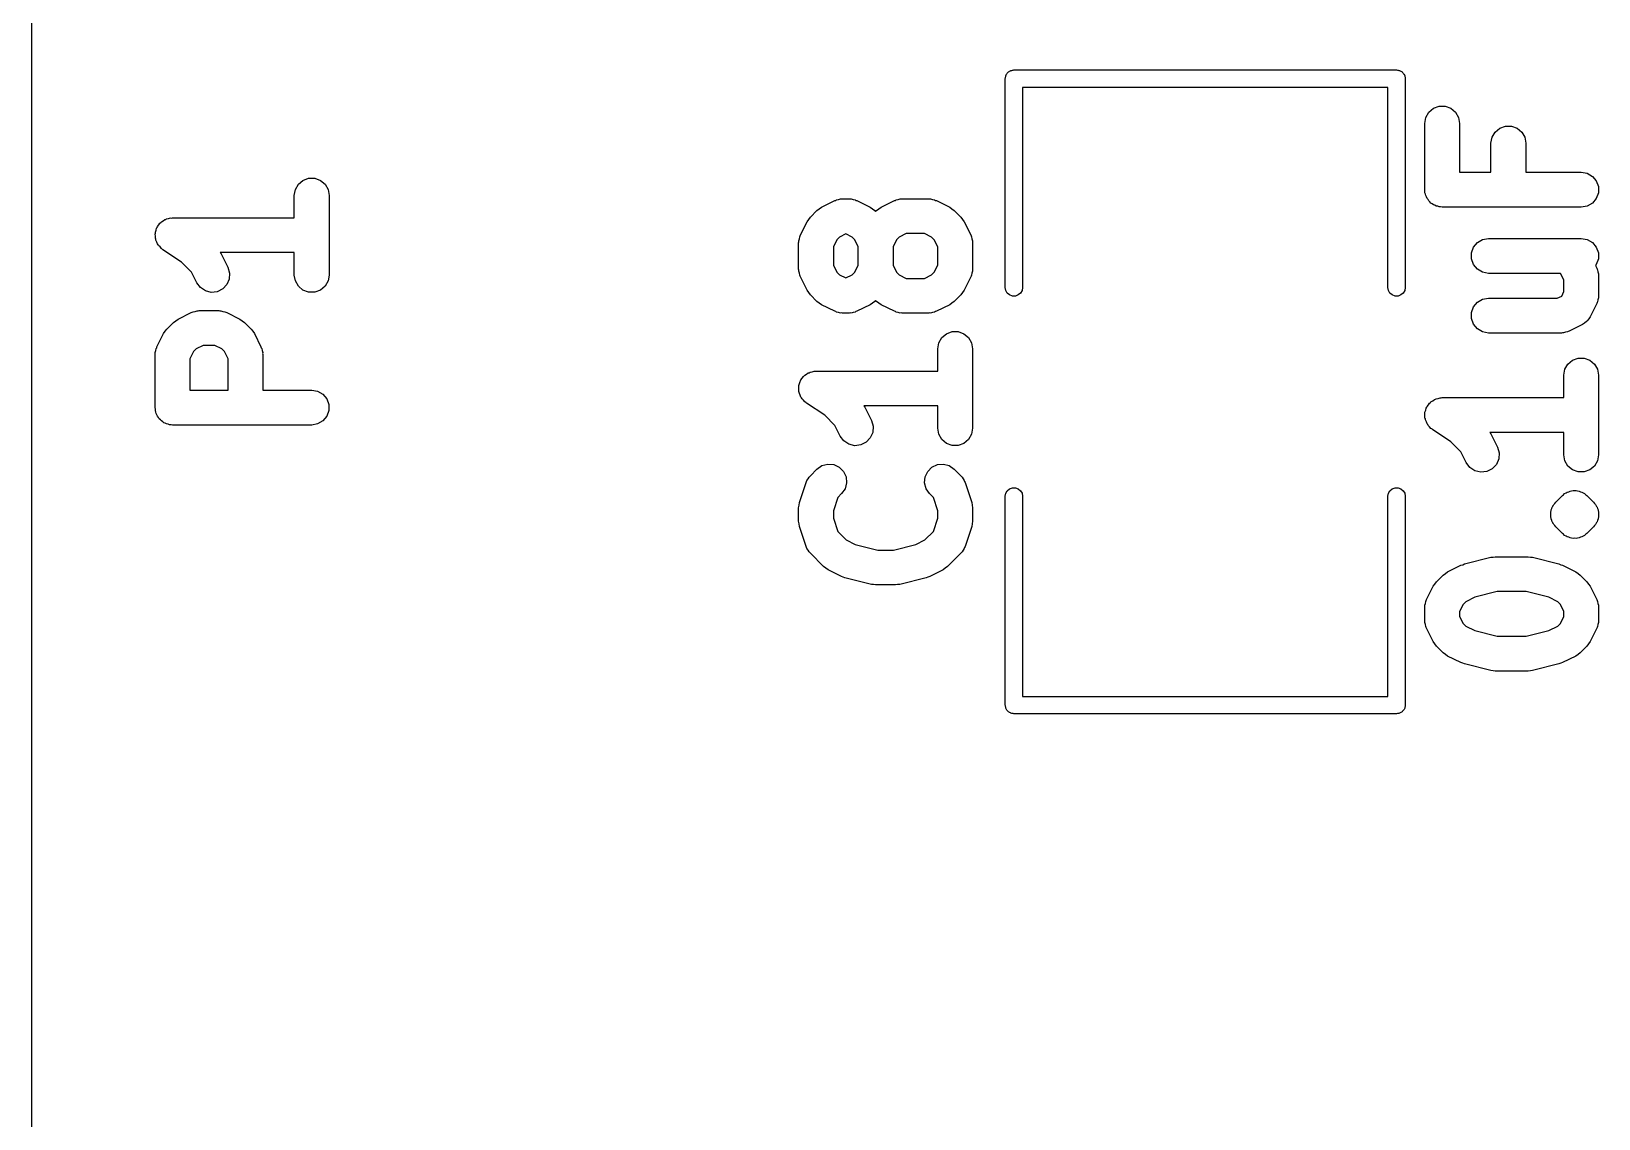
# Model space of a CAD drawing. Extents: x 51 to 137, y -158 to -25.
# Drawn here: x 62.8 to 74.25, y -99.04 to -91.11 of the extents above; entities that cross this region are included whole.
import ezdxf

# ---------------------------------------------------------------- set-up
doc = ezdxf.new("R2010")
doc.units = 0
doc.header["$MEASUREMENT"] = 0
doc.layers.add('BLACK', color=7, linetype='CONTINUOUS')

msp = doc.modelspace()

# ---------------------------------------------------------------- linework, layer by layer
at = {"layer": 'Black'}
for p, q in [((62.8015, -79.1312), (62.8015, -107.071)), ((69.9135, -91.4502), (69.9145, -91.4447)), ((69.9145, -91.4392), (69.9164, -91.4339)), ((69.9145, -91.4447), (69.9145, -91.4392)), ((69.9164, -91.4339), (69.9173, -91.4285)), ((69.9173, -91.4285), (69.9201, -91.4237)), ((69.9201, -91.4237), (69.922, -91.4184)), ((69.922, -91.4184), (69.9256, -91.4142)), ((69.9256, -91.4142), (69.9284, -91.4094)), ((69.9284, -91.4094), (69.9326, -91.4058)), ((69.9326, -91.4058), (69.9362, -91.4016)), ((69.9362, -91.4016), (69.941, -91.3988)), ((69.941, -91.3988), (69.9453, -91.3952)), ((69.9453, -91.3952), (69.9505, -91.3933)), ((69.9505, -91.3933), (69.9553, -91.3905)), ((69.9553, -91.3905), (69.9607, -91.3896)), ((69.9607, -91.3896), (69.966, -91.3877)), ((69.966, -91.3877), (69.9715, -91.3877)), ((69.9715, -91.3877), (69.977, -91.3867)), ((69.977, -91.3867), (72.771, -91.3867)), ((72.771, -91.3867), (72.7765, -91.3877)), ((72.7765, -91.3877), (72.782, -91.3877)), ((72.782, -91.3877), (72.7872, -91.3896)), ((72.7872, -91.3896), (72.7927, -91.3905)), ((72.7927, -91.3905), (72.7975, -91.3933)), ((72.7975, -91.3933), (72.8028, -91.3952)), ((72.8028, -91.3952), (72.807, -91.3988)), ((72.807, -91.3988), (72.8118, -91.4016)), ((72.8118, -91.4016), (72.8154, -91.4058)), ((72.8154, -91.4058), (72.8196, -91.4094)), ((72.8196, -91.4094), (72.8224, -91.4142)), ((72.8224, -91.4142), (72.826, -91.4184)), ((72.826, -91.4184), (72.8279, -91.4237)), ((72.8279, -91.4237), (72.8307, -91.4285)), ((72.8307, -91.4285), (72.8316, -91.4339)), ((72.8316, -91.4339), (72.8335, -91.4392)), ((72.8335, -91.4392), (72.8335, -91.4447)), ((72.8335, -91.4447), (72.8345, -91.4502)), ((69.9135, -92.9742), (69.9135, -91.4502)), ((72.7075, -91.5137), (70.0405, -91.5137)), ((70.0405, -91.5137), (70.0405, -92.9742)), ((72.7075, -92.9742), (72.7075, -91.5137)), ((72.8345, -91.4502), (72.8345, -92.9742)), ((73.0063, -91.6951), (73.0401, -91.6668)), ((73.0401, -91.6668), (73.0816, -91.6517)), ((73.0816, -91.6517), (73.1257, -91.6517)), ((73.1257, -91.6517), (73.1671, -91.6668)), ((73.1671, -91.6668), (73.2009, -91.6951)), ((72.9766, -91.7768), (72.9843, -91.7333)), ((72.9766, -92.2606), (72.9766, -91.7768)), ((72.9843, -91.7333), (73.0063, -91.6951)), ((73.2009, -91.6951), (73.223, -91.7333)), ((73.223, -91.7333), (73.2306, -91.7768)), ((73.2306, -91.7768), (73.2306, -92.1336)), ((73.4604, -91.9219), (73.4681, -91.8785)), ((73.4681, -91.8785), (73.4901, -91.8403)), ((73.4901, -91.8403), (73.5239, -91.8119)), ((73.5239, -91.8119), (73.5654, -91.7968)), ((73.5654, -91.7968), (73.6095, -91.7968)), ((73.6095, -91.7968), (73.6509, -91.8119)), ((73.6509, -91.8119), (73.6847, -91.8403)), ((73.6847, -91.8403), (73.7068, -91.8785)), ((73.7068, -91.8785), (73.7144, -91.9219)), ((73.4604, -92.1336), (73.4604, -91.9219)), ((73.7144, -91.9219), (73.7144, -92.1336)), ((64.7293, -92.2595), (64.7513, -92.2213)), ((64.7513, -92.2213), (64.7851, -92.1929)), ((64.7851, -92.1929), (64.8266, -92.1778)), ((64.8266, -92.1778), (64.8707, -92.1778)), ((64.8707, -92.1778), (64.9121, -92.1929)), ((64.9121, -92.1929), (64.9459, -92.2213)), ((64.9459, -92.2213), (64.968, -92.2595)), ((73.2306, -92.1336), (73.4604, -92.1336)), ((73.7144, -92.1336), (74.1196, -92.1336)), ((74.1196, -92.1336), (74.1631, -92.1412)), ((74.1631, -92.1412), (74.2013, -92.1633)), ((74.2013, -92.1633), (74.2296, -92.1971)), ((74.2296, -92.1971), (74.2447, -92.2385)), ((74.2447, -92.2385), (74.2447, -92.2826)), ((64.7216, -92.3029), (64.7293, -92.2595)), ((64.7216, -92.4662), (64.7216, -92.3029)), ((64.968, -92.2595), (64.9756, -92.3029)), ((64.9756, -92.3029), (64.9756, -92.8835)), ((68.5716, -92.3889), (68.6683, -92.3405)), ((68.6683, -92.3405), (68.6754, -92.3384)), ((68.6754, -92.3384), (68.6817, -92.3348)), ((68.6817, -92.3348), (68.6964, -92.3322)), ((68.6964, -92.3322), (68.7106, -92.3279)), ((68.7106, -92.3279), (68.7179, -92.3284)), ((68.7179, -92.3284), (68.7251, -92.3271)), ((68.7251, -92.3271), (68.7735, -92.3271)), ((68.7735, -92.3271), (68.7807, -92.3284)), ((68.7807, -92.3284), (68.788, -92.3279)), ((68.788, -92.3279), (68.8023, -92.3322)), ((68.8023, -92.3322), (68.817, -92.3348)), ((68.817, -92.3348), (68.8233, -92.3384)), ((68.8233, -92.3384), (68.8303, -92.3405)), ((68.8303, -92.3405), (68.9271, -92.3889)), ((69.007, -92.3889), (69.1038, -92.3405)), ((69.1038, -92.3405), (69.1108, -92.3384)), ((69.1108, -92.3384), (69.1171, -92.3348)), ((69.1171, -92.3348), (69.1318, -92.3322)), ((69.1318, -92.3322), (69.1461, -92.3279)), ((69.1461, -92.3279), (69.1534, -92.3284)), ((69.1534, -92.3284), (69.1606, -92.3271)), ((69.1606, -92.3271), (69.3541, -92.3271)), ((69.3541, -92.3271), (69.3613, -92.3284)), ((69.3613, -92.3284), (69.3686, -92.3279)), ((69.3686, -92.3279), (69.3829, -92.3322)), ((69.3829, -92.3322), (69.3975, -92.3348)), ((69.3975, -92.3348), (69.4039, -92.3384)), ((69.4039, -92.3384), (69.4109, -92.3405)), ((69.4109, -92.3405), (69.5077, -92.3889)), ((72.9785, -92.2715), (72.9766, -92.2606)), ((72.9785, -92.2826), (72.9785, -92.2715)), ((72.9823, -92.2931), (72.9785, -92.2826)), ((72.9843, -92.304), (72.9823, -92.2931)), ((72.9898, -92.3136), (72.9843, -92.304)), ((72.9936, -92.3241), (72.9898, -92.3136)), ((73.0008, -92.3326), (72.9936, -92.3241)), ((73.0063, -92.3422), (73.0008, -92.3326)), ((73.0148, -92.3494), (73.0063, -92.3422)), ((73.022, -92.3579), (73.0148, -92.3494)), ((73.0316, -92.3634), (73.022, -92.3579)), ((74.2013, -92.3579), (74.1631, -92.3799)), ((74.2296, -92.3241), (74.2013, -92.3579)), ((74.2447, -92.2826), (74.2296, -92.3241)), ((63.7831, -92.4774), (63.7892, -92.4739)), ((63.7892, -92.4739), (63.8041, -92.4712)), ((63.8041, -92.4712), (63.8187, -92.467)), ((63.8187, -92.467), (63.8257, -92.4674)), ((63.8257, -92.4674), (63.8326, -92.4662)), ((63.8326, -92.4662), (64.7216, -92.4662)), ((68.4785, -92.4777), (68.4902, -92.4611)), ((68.4902, -92.4611), (68.5386, -92.4127)), ((68.5386, -92.4127), (68.5553, -92.401)), ((68.5553, -92.401), (68.5716, -92.3889)), ((68.9271, -92.3889), (68.9434, -92.401)), ((68.9434, -92.401), (68.9601, -92.4127)), ((68.9601, -92.4127), (68.967, -92.4196)), ((68.967, -92.4196), (68.974, -92.4127)), ((68.974, -92.4127), (68.9907, -92.401)), ((68.9907, -92.401), (69.007, -92.3889)), ((69.5077, -92.3889), (69.524, -92.401)), ((69.524, -92.401), (69.5407, -92.4127)), ((69.5407, -92.4127), (69.589, -92.4611)), ((69.589, -92.4611), (69.6007, -92.4777)), ((73.0401, -92.3706), (73.0316, -92.3634)), ((73.0506, -92.3744), (73.0401, -92.3706)), ((73.0602, -92.3799), (73.0506, -92.3744)), ((73.0711, -92.3819), (73.0602, -92.3799)), ((73.0816, -92.3857), (73.0711, -92.3819)), ((73.0927, -92.3857), (73.0816, -92.3857)), ((73.1036, -92.3876), (73.0927, -92.3857)), ((74.1196, -92.3876), (73.1036, -92.3876)), ((74.1631, -92.3799), (74.1196, -92.3876)), ((63.7059, -92.585), (63.7075, -92.5782)), ((63.7075, -92.6001), (63.7059, -92.585)), ((63.7075, -92.5711), (63.7127, -92.5569)), ((63.7075, -92.5782), (63.7075, -92.5711)), ((63.7127, -92.5569), (63.7163, -92.5422)), ((63.7163, -92.5422), (63.7202, -92.5363)), ((63.7202, -92.5363), (63.7226, -92.5297)), ((63.7226, -92.5297), (63.7324, -92.5181)), ((63.7324, -92.5181), (63.7408, -92.5055)), ((63.7408, -92.5055), (63.7465, -92.5013)), ((63.7465, -92.5013), (63.751, -92.4959)), ((63.751, -92.4959), (63.7641, -92.4883)), ((63.7641, -92.4883), (63.7763, -92.4794)), ((63.7763, -92.4794), (63.7831, -92.4774)), ((68.4159, -92.5978), (68.418, -92.5908)), ((68.418, -92.5908), (68.4664, -92.4941)), ((68.4664, -92.4941), (68.4785, -92.4777)), ((68.7493, -92.584), (68.7036, -92.6069)), ((68.7951, -92.6069), (68.7493, -92.584)), ((69.1906, -92.5811), (69.139, -92.6069)), ((69.3241, -92.5811), (69.1906, -92.5811)), ((69.3756, -92.6069), (69.3241, -92.5811)), ((69.6007, -92.4777), (69.6128, -92.4941)), ((69.6128, -92.4941), (69.6612, -92.5908)), ((69.6612, -92.5908), (69.6633, -92.5978)), ((63.7075, -92.6153), (63.7075, -92.6001)), ((63.71, -92.6219), (63.7075, -92.6153)), ((63.7107, -92.6289), (63.71, -92.6219)), ((63.7174, -92.6425), (63.7107, -92.6289)), ((63.7226, -92.6567), (63.7174, -92.6425)), ((63.7272, -92.6621), (63.7226, -92.6567)), ((63.7303, -92.6684), (63.7272, -92.6621)), ((63.7412, -92.6789), (63.7303, -92.6684)), ((63.751, -92.6905), (63.7412, -92.6789)), ((63.7571, -92.694), (63.751, -92.6905)), ((63.7622, -92.6989), (63.7571, -92.694)), ((63.8968, -92.7887), (63.7622, -92.6989)), ((68.4046, -92.6476), (68.4059, -92.6404)), ((68.4046, -92.8412), (68.4046, -92.6476)), ((68.4055, -92.6331), (68.4097, -92.6188)), ((68.4059, -92.6404), (68.4055, -92.6331)), ((68.4097, -92.6188), (68.4123, -92.6042)), ((68.4123, -92.6042), (68.4159, -92.5978)), ((68.6844, -92.6261), (68.6586, -92.6776)), ((68.6586, -92.6776), (68.6586, -92.8112)), ((68.7036, -92.6069), (68.6844, -92.6261)), ((68.8143, -92.6261), (68.7951, -92.6069)), ((68.84, -92.6776), (68.8143, -92.6261)), ((68.84, -92.8112), (68.84, -92.6776)), ((69.1198, -92.6261), (69.094, -92.6776)), ((69.094, -92.6776), (69.094, -92.8112)), ((69.139, -92.6069), (69.1198, -92.6261)), ((69.3949, -92.6261), (69.3756, -92.6069)), ((69.4206, -92.6776), (69.3949, -92.6261)), ((69.4206, -92.8112), (69.4206, -92.6776)), ((69.6633, -92.5978), (69.667, -92.6042)), ((69.667, -92.6042), (69.6695, -92.6188)), ((69.6695, -92.6188), (69.6738, -92.6331)), ((69.6738, -92.6331), (69.6733, -92.6404)), ((69.6733, -92.6404), (69.6746, -92.6476)), ((69.6746, -92.6476), (69.6746, -92.8412)), ((73.3172, -92.7223), (73.3323, -92.6809)), ((73.3323, -92.6809), (73.3607, -92.6471)), ((73.3607, -92.6471), (73.3988, -92.625)), ((73.3988, -92.625), (73.4423, -92.6174)), ((73.4423, -92.6174), (74.1196, -92.6174)), ((74.1196, -92.6174), (74.1631, -92.625)), ((74.1631, -92.625), (74.2013, -92.6471)), ((74.2013, -92.6471), (74.2296, -92.6809)), ((74.2296, -92.6809), (74.2447, -92.7223)), ((63.9701, -92.862), (63.8968, -92.7887)), ((64.7216, -92.7202), (64.1809, -92.7202)), ((64.1809, -92.7202), (64.1881, -92.7299)), ((64.1881, -92.7299), (64.2365, -92.8267)), ((64.7216, -92.8835), (64.7216, -92.7202)), ((68.6586, -92.8112), (68.6844, -92.8627)), ((68.8143, -92.8627), (68.84, -92.8112)), ((69.094, -92.8112), (69.1198, -92.8627)), ((69.3949, -92.8627), (69.4206, -92.8112)), ((73.3172, -92.7664), (73.3172, -92.7223)), ((73.3323, -92.8079), (73.3172, -92.7664)), ((73.3607, -92.8417), (73.3323, -92.8079)), ((74.2296, -92.8079), (74.2241, -92.8145)), ((74.2241, -92.8145), (74.2332, -92.8327)), ((74.2447, -92.7664), (74.2296, -92.8079)), ((74.2447, -92.7223), (74.2447, -92.7664)), ((64.0093, -92.9403), (63.9701, -92.862)), ((64.2464, -92.913), (64.2289, -92.9535)), ((64.2365, -92.8267), (64.2491, -92.869)), ((64.2491, -92.869), (64.2464, -92.913)), ((64.7293, -92.9269), (64.7216, -92.8835)), ((64.7513, -92.9651), (64.7293, -92.9269)), ((64.968, -92.9269), (64.9459, -92.9651)), ((64.9756, -92.8835), (64.968, -92.9269)), ((68.4059, -92.8484), (68.4046, -92.8412)), ((68.4055, -92.8557), (68.4059, -92.8484)), ((68.4097, -92.8699), (68.4055, -92.8557)), ((68.4123, -92.8846), (68.4097, -92.8699)), ((68.4159, -92.8909), (68.4123, -92.8846)), ((68.418, -92.8979), (68.4159, -92.8909)), ((68.4664, -92.9947), (68.418, -92.8979)), ((68.6844, -92.8627), (68.7036, -92.8819)), ((68.7036, -92.8819), (68.7493, -92.9048)), ((68.7493, -92.9048), (68.7951, -92.8819)), ((68.7951, -92.8819), (68.8143, -92.8627)), ((69.1198, -92.8627), (69.139, -92.8819)), ((69.139, -92.8819), (69.1906, -92.9077)), ((69.1906, -92.9077), (69.3241, -92.9077)), ((69.3241, -92.9077), (69.3756, -92.8819)), ((69.3756, -92.8819), (69.3949, -92.8627)), ((69.6612, -92.8979), (69.6128, -92.9947)), ((69.6633, -92.8909), (69.6612, -92.8979)), ((69.667, -92.8846), (69.6633, -92.8909)), ((69.6695, -92.8699), (69.667, -92.8846)), ((69.6738, -92.8557), (69.6695, -92.8699)), ((69.6746, -92.8412), (69.6733, -92.8484)), ((69.6733, -92.8484), (69.6738, -92.8557)), ((73.3988, -92.8637), (73.3607, -92.8417)), ((73.4423, -92.8714), (73.3988, -92.8637)), ((73.9686, -92.8714), (73.4423, -92.8714)), ((73.9926, -92.9195), (73.9686, -92.8714)), ((73.9926, -93.0047), (73.9926, -92.9195)), ((74.2332, -92.8327), (74.2353, -92.8398)), ((74.2353, -92.8398), (74.239, -92.8461)), ((74.239, -92.8461), (74.2415, -92.8608)), ((74.2415, -92.8608), (74.2458, -92.875)), ((74.2458, -92.875), (74.2453, -92.8823)), ((74.2453, -92.8823), (74.2466, -92.8895)), ((74.2466, -92.8895), (74.2466, -93.0347)), ((64.0356, -92.9757), (64.0093, -92.9403)), ((64.0724, -93), (64.0356, -92.9757)), ((64.1153, -93.0103), (64.0724, -93)), ((64.1591, -93.0052), (64.1153, -93.0103)), ((64.1986, -92.9855), (64.1591, -93.0052)), ((64.2289, -92.9535), (64.1986, -92.9855)), ((64.7851, -92.9935), (64.7513, -92.9651)), ((64.8266, -93.0086), (64.7851, -92.9935)), ((64.8707, -93.0086), (64.8266, -93.0086)), ((64.9121, -92.9935), (64.8707, -93.0086)), ((64.9459, -92.9651), (64.9121, -92.9935)), ((68.4785, -93.011), (68.4664, -92.9947)), ((68.4902, -93.0277), (68.4785, -93.011)), ((68.5386, -93.0761), (68.4902, -93.0277)), ((69.589, -93.0277), (69.5407, -93.0761)), ((69.6007, -93.011), (69.589, -93.0277)), ((69.6128, -92.9947), (69.6007, -93.011)), ((69.9173, -92.9959), (69.9135, -92.9742)), ((69.9284, -93.015), (69.9173, -92.9959)), ((69.9453, -93.0292), (69.9284, -93.015)), ((69.966, -93.0367), (69.9453, -93.0292)), ((69.988, -93.0367), (69.966, -93.0367)), ((70.0087, -93.0292), (69.988, -93.0367)), ((70.0256, -93.015), (70.0087, -93.0292)), ((70.0367, -92.9959), (70.0256, -93.015)), ((70.0405, -92.9742), (70.0367, -92.9959)), ((72.7113, -92.9959), (72.7075, -92.9742)), ((72.7224, -93.015), (72.7113, -92.9959)), ((72.7392, -93.0292), (72.7224, -93.015)), ((72.76, -93.0367), (72.7392, -93.0292)), ((72.782, -93.0367), (72.76, -93.0367)), ((72.8028, -93.0292), (72.782, -93.0367)), ((72.8196, -93.015), (72.8028, -93.0292)), ((72.8307, -92.9959), (72.8196, -93.015)), ((72.8345, -92.9742), (72.8307, -92.9959)), ((73.9445, -93.0528), (73.9766, -93.0368)), ((73.9766, -93.0368), (73.9926, -93.0047)), ((74.2466, -93.0347), (74.2453, -93.0419)), ((74.2453, -93.0419), (74.2458, -93.0492)), ((63.8726, -93.2053), (63.9693, -93.1569)), ((63.9693, -93.1569), (63.9764, -93.1549)), ((63.9764, -93.1549), (63.9827, -93.1512)), ((63.9827, -93.1512), (63.9974, -93.1486)), ((63.9974, -93.1486), (64.0116, -93.1444)), ((64.0116, -93.1444), (64.0189, -93.1448)), ((64.0189, -93.1448), (64.0261, -93.1435)), ((64.0261, -93.1435), (64.1713, -93.1435)), ((64.1713, -93.1435), (64.1785, -93.1448)), ((64.1785, -93.1448), (64.1858, -93.1444)), ((64.1858, -93.1444), (64.2001, -93.1486)), ((64.2001, -93.1486), (64.2147, -93.1512)), ((64.2147, -93.1512), (64.2211, -93.1549)), ((64.2211, -93.1549), (64.2281, -93.1569)), ((64.2281, -93.1569), (64.3248, -93.2053)), ((68.5553, -93.0878), (68.5386, -93.0761)), ((68.5716, -93.0999), (68.5553, -93.0878)), ((68.6683, -93.1483), (68.5716, -93.0999)), ((68.6754, -93.1504), (68.6683, -93.1483)), ((68.6817, -93.154), (68.6754, -93.1504)), ((68.6964, -93.1566), (68.6817, -93.154)), ((68.7106, -93.1608), (68.6964, -93.1566)), ((68.7179, -93.1604), (68.7106, -93.1608)), ((68.7251, -93.1617), (68.7179, -93.1604)), ((68.7735, -93.1617), (68.7251, -93.1617)), ((68.7807, -93.1604), (68.7735, -93.1617)), ((68.788, -93.1608), (68.7807, -93.1604)), ((68.8023, -93.1566), (68.788, -93.1608)), ((68.817, -93.154), (68.8023, -93.1566)), ((68.8233, -93.1504), (68.817, -93.154)), ((68.8303, -93.1483), (68.8233, -93.1504)), ((68.9271, -93.0999), (68.8303, -93.1483)), ((68.9434, -93.0878), (68.9271, -93.0999)), ((68.9601, -93.0761), (68.9434, -93.0878)), ((68.967, -93.0691), (68.9601, -93.0761)), ((68.974, -93.0761), (68.967, -93.0691)), ((68.9907, -93.0878), (68.974, -93.0761)), ((69.007, -93.0999), (68.9907, -93.0878)), ((69.1038, -93.1483), (69.007, -93.0999)), ((69.1108, -93.1504), (69.1038, -93.1483)), ((69.1171, -93.154), (69.1108, -93.1504)), ((69.1318, -93.1566), (69.1171, -93.154)), ((69.1461, -93.1608), (69.1318, -93.1566)), ((69.1534, -93.1604), (69.1461, -93.1608)), ((69.1606, -93.1617), (69.1534, -93.1604)), ((69.3541, -93.1617), (69.1606, -93.1617)), ((69.3613, -93.1604), (69.3541, -93.1617)), ((69.3686, -93.1608), (69.3613, -93.1604)), ((69.3829, -93.1566), (69.3686, -93.1608)), ((69.3975, -93.154), (69.3829, -93.1566)), ((69.4039, -93.1504), (69.3975, -93.154)), ((69.4109, -93.1483), (69.4039, -93.1504)), ((69.5077, -93.0999), (69.4109, -93.1483)), ((69.524, -93.0878), (69.5077, -93.0999)), ((69.5407, -93.0761), (69.524, -93.0878)), ((73.3172, -93.1578), (73.3323, -93.1163)), ((73.3172, -93.2019), (73.3172, -93.1578)), ((73.3323, -93.1163), (73.3607, -93.0825)), ((73.3607, -93.0825), (73.3988, -93.0605)), ((73.3988, -93.0605), (73.4423, -93.0528)), ((73.4423, -93.0528), (73.9445, -93.0528)), ((74.2332, -93.0915), (74.1848, -93.1882)), ((74.2353, -93.0845), (74.2332, -93.0915)), ((74.239, -93.0781), (74.2353, -93.0845)), ((74.2415, -93.0635), (74.239, -93.0781)), ((74.2458, -93.0492), (74.2415, -93.0635)), ((63.7795, -93.2942), (63.7912, -93.2775)), ((63.7912, -93.2775), (63.8396, -93.2291)), ((63.8396, -93.2291), (63.8563, -93.2174)), ((63.8563, -93.2174), (63.8726, -93.2053)), ((64.3248, -93.2053), (64.3412, -93.2174)), ((64.3412, -93.2174), (64.3579, -93.2291)), ((64.3579, -93.2291), (64.4062, -93.2775)), ((64.4062, -93.2775), (64.4179, -93.2942)), ((73.3323, -93.2433), (73.3172, -93.2019)), ((73.3607, -93.2771), (73.3323, -93.2433)), ((73.3988, -93.2992), (73.3607, -93.2771)), ((74.128, -93.245), (74.0313, -93.2934)), ((74.143, -93.2339), (74.128, -93.245)), ((74.1586, -93.2237), (74.143, -93.2339)), ((74.1606, -93.2208), (74.1586, -93.2237)), ((74.1635, -93.2188), (74.1606, -93.2208)), ((74.1737, -93.2032), (74.1635, -93.2188)), ((74.1848, -93.1882), (74.1737, -93.2032)), ((63.719, -93.4073), (63.7674, -93.3105)), ((63.7674, -93.3105), (63.7795, -93.2942)), ((64.4179, -93.2942), (64.43, -93.3105)), ((64.43, -93.3105), (64.4784, -93.4073)), ((69.4206, -93.4217), (69.4283, -93.3783)), ((69.4283, -93.3783), (69.4503, -93.3401)), ((69.4503, -93.3401), (69.4841, -93.3117)), ((69.4841, -93.3117), (69.5256, -93.2967)), ((69.5256, -93.2967), (69.5697, -93.2967)), ((69.5697, -93.2967), (69.6111, -93.3117)), ((69.6111, -93.3117), (69.6449, -93.3401)), ((69.6449, -93.3401), (69.667, -93.3783)), ((69.667, -93.3783), (69.6746, -93.4217)), ((73.4423, -93.3068), (73.3988, -93.2992)), ((73.9745, -93.3068), (73.4423, -93.3068)), ((73.9817, -93.3055), (73.9745, -93.3068)), ((73.989, -93.306), (73.9817, -93.3055)), ((74.0033, -93.3017), (73.989, -93.306)), ((74.0179, -93.2992), (74.0033, -93.3017)), ((74.0243, -93.2955), (74.0179, -93.2992)), ((74.0313, -93.2934), (74.0243, -93.2955)), ((63.7056, -93.4641), (63.7069, -93.4568)), ((63.7056, -93.8511), (63.7056, -93.4641)), ((63.7065, -93.4495), (63.7107, -93.4353)), ((63.7069, -93.4568), (63.7065, -93.4495)), ((63.7107, -93.4353), (63.7133, -93.4206)), ((63.7133, -93.4206), (63.7169, -93.4143)), ((63.7169, -93.4143), (63.719, -93.4073)), ((63.9854, -93.4425), (63.9596, -93.494)), ((63.9596, -93.494), (63.9596, -93.7241)), ((64.0046, -93.4233), (63.9854, -93.4425)), ((64.0561, -93.3975), (64.0046, -93.4233)), ((64.1413, -93.3975), (64.0561, -93.3975)), ((64.1928, -93.4233), (64.1413, -93.3975)), ((64.2121, -93.4425), (64.1928, -93.4233)), ((64.2378, -93.494), (64.2121, -93.4425)), ((64.2378, -93.7241), (64.2378, -93.494)), ((64.4784, -93.4073), (64.4805, -93.4143)), ((64.4805, -93.4143), (64.4842, -93.4206)), ((64.4842, -93.4206), (64.4867, -93.4353)), ((64.4867, -93.4353), (64.491, -93.4495)), ((64.491, -93.4495), (64.4905, -93.4568)), ((64.4905, -93.4568), (64.4918, -93.4641)), ((64.4918, -93.4641), (64.4918, -93.7241)), ((69.4206, -93.585), (69.4206, -93.4217)), ((69.6746, -93.4217), (69.6746, -94.0023)), ((74.0223, -93.5336), (74.0561, -93.5053)), ((74.0561, -93.5053), (74.0976, -93.4902)), ((74.0976, -93.4902), (74.1417, -93.4902)), ((74.1417, -93.4902), (74.1831, -93.5053)), ((74.1831, -93.5053), (74.2169, -93.5336)), ((68.4398, -93.6243), (68.4455, -93.6201)), ((68.4455, -93.6201), (68.45, -93.6147)), ((68.45, -93.6147), (68.4631, -93.6071)), ((68.4631, -93.6071), (68.4753, -93.5982)), ((68.4753, -93.5982), (68.4821, -93.5962)), ((68.4821, -93.5962), (68.4882, -93.5927)), ((68.4882, -93.5927), (68.5031, -93.59)), ((68.5031, -93.59), (68.5177, -93.5858)), ((68.5177, -93.5858), (68.5247, -93.5862)), ((68.5247, -93.5862), (68.5316, -93.585)), ((68.5316, -93.585), (69.4206, -93.585)), ((73.9926, -93.6152), (74.0003, -93.5718)), ((73.9926, -93.7785), (73.9926, -93.6152)), ((74.0003, -93.5718), (74.0223, -93.5336)), ((74.2169, -93.5336), (74.239, -93.5718)), ((74.239, -93.5718), (74.2466, -93.6152)), ((74.2466, -93.6152), (74.2466, -94.1958)), ((63.9596, -93.7241), (64.2378, -93.7241)), ((64.4918, -93.7241), (64.8486, -93.7241)), ((64.8486, -93.7241), (64.8921, -93.7318)), ((64.8921, -93.7318), (64.9303, -93.7538)), ((68.4049, -93.7038), (68.4065, -93.697)), ((68.4065, -93.7189), (68.4049, -93.7038)), ((68.4065, -93.69), (68.4117, -93.6757)), ((68.4065, -93.697), (68.4065, -93.69)), ((68.4065, -93.7341), (68.4065, -93.7189)), ((68.409, -93.7407), (68.4065, -93.7341)), ((68.4117, -93.6757), (68.4153, -93.661)), ((68.4153, -93.661), (68.4192, -93.6551)), ((68.4192, -93.6551), (68.4216, -93.6485)), ((68.4216, -93.6485), (68.4314, -93.6369)), ((68.4314, -93.6369), (68.4398, -93.6243)), ((64.9303, -93.7538), (64.9586, -93.7876)), ((64.9586, -93.7876), (64.9737, -93.8291)), ((64.9737, -93.8291), (64.9737, -93.8732)), ((68.4097, -93.7477), (68.409, -93.7407)), ((68.4164, -93.7613), (68.4097, -93.7477)), ((68.4216, -93.7755), (68.4164, -93.7613)), ((68.4262, -93.7809), (68.4216, -93.7755)), ((68.4293, -93.7872), (68.4262, -93.7809)), ((68.4402, -93.7977), (68.4293, -93.7872)), ((68.45, -93.8093), (68.4402, -93.7977)), ((68.4561, -93.8128), (68.45, -93.8093)), ((68.4612, -93.8177), (68.4561, -93.8128)), ((68.5958, -93.9075), (68.4612, -93.8177)), ((69.4206, -93.839), (68.8799, -93.839)), ((68.8799, -93.839), (68.8871, -93.8487)), ((68.8871, -93.8487), (68.9355, -93.9455)), ((69.4206, -94.0023), (69.4206, -93.839)), ((72.9873, -93.8545), (72.9912, -93.8486)), ((72.9912, -93.8486), (72.9936, -93.842)), ((72.9936, -93.842), (73.0034, -93.8304)), ((73.0034, -93.8304), (73.0118, -93.8178)), ((73.0118, -93.8178), (73.0175, -93.8136)), ((73.0175, -93.8136), (73.022, -93.8082)), ((73.022, -93.8082), (73.0351, -93.8007)), ((73.0351, -93.8007), (73.0473, -93.7917)), ((73.0473, -93.7917), (73.0541, -93.7897)), ((73.0541, -93.7897), (73.0602, -93.7862)), ((73.0602, -93.7862), (73.0751, -93.7836)), ((73.0751, -93.7836), (73.0897, -93.7793)), ((73.0897, -93.7793), (73.0967, -93.7798)), ((73.0967, -93.7798), (73.1036, -93.7785)), ((73.1036, -93.7785), (73.9926, -93.7785)), ((63.7075, -93.862), (63.7056, -93.8511)), ((63.7075, -93.8732), (63.7075, -93.862)), ((63.7113, -93.8836), (63.7075, -93.8732)), ((63.7133, -93.8945), (63.7113, -93.8836)), ((63.7188, -93.9042), (63.7133, -93.8945)), ((63.7226, -93.9146), (63.7188, -93.9042)), ((63.7298, -93.9231), (63.7226, -93.9146)), ((63.7353, -93.9327), (63.7298, -93.9231)), ((63.7438, -93.9399), (63.7353, -93.9327)), ((63.751, -93.9484), (63.7438, -93.9399)), ((63.7606, -93.9539), (63.751, -93.9484)), ((63.7691, -93.9611), (63.7606, -93.9539)), ((63.7796, -93.9649), (63.7691, -93.9611)), ((64.9303, -93.9484), (64.8921, -93.9704)), ((64.9586, -93.9146), (64.9303, -93.9484)), ((64.9737, -93.8732), (64.9586, -93.9146)), ((68.6691, -93.9808), (68.5958, -93.9075)), ((68.9355, -93.9455), (68.9481, -93.9878)), ((72.9769, -93.8974), (72.9785, -93.8905)), ((72.9785, -93.9124), (72.9769, -93.8974)), ((72.9785, -93.8835), (72.9837, -93.8692)), ((72.9785, -93.8905), (72.9785, -93.8835)), ((72.9785, -93.9276), (72.9785, -93.9124)), ((72.981, -93.9342), (72.9785, -93.9276)), ((72.9817, -93.9412), (72.981, -93.9342)), ((72.9884, -93.9548), (72.9817, -93.9412)), ((72.9837, -93.8692), (72.9873, -93.8545)), ((72.9936, -93.969), (72.9884, -93.9548)), ((63.7892, -93.9704), (63.7796, -93.9649)), ((63.8001, -93.9724), (63.7892, -93.9704)), ((63.8106, -93.9762), (63.8001, -93.9724)), ((63.8217, -93.9762), (63.8106, -93.9762)), ((63.8326, -93.9781), (63.8217, -93.9762)), ((64.8486, -93.9781), (63.8326, -93.9781)), ((64.8921, -93.9704), (64.8486, -93.9781)), ((68.7083, -94.0591), (68.6691, -93.9808)), ((68.7346, -94.0945), (68.7083, -94.0591)), ((68.9279, -94.0723), (68.8976, -94.1043)), ((68.9454, -94.0318), (68.9279, -94.0723)), ((68.9481, -93.9878), (68.9454, -94.0318)), ((69.4283, -94.0457), (69.4206, -94.0023)), ((69.4503, -94.0839), (69.4283, -94.0457)), ((69.667, -94.0457), (69.6449, -94.0839)), ((69.6746, -94.0023), (69.667, -94.0457)), ((72.9982, -93.9744), (72.9936, -93.969)), ((73.0013, -93.9807), (72.9982, -93.9744)), ((73.0122, -93.9912), (73.0013, -93.9807)), ((73.022, -94.0028), (73.0122, -93.9912)), ((73.0281, -94.0063), (73.022, -94.0028)), ((73.0332, -94.0112), (73.0281, -94.0063)), ((73.1678, -94.101), (73.0332, -94.0112)), ((73.9926, -94.0325), (73.4519, -94.0325)), ((73.4519, -94.0325), (73.4591, -94.0423)), ((73.4591, -94.0423), (73.5075, -94.139)), ((73.9926, -94.1958), (73.9926, -94.0325)), ((68.7714, -94.1188), (68.7346, -94.0945)), ((68.8143, -94.1291), (68.7714, -94.1188)), ((68.8581, -94.124), (68.8143, -94.1291)), ((68.8976, -94.1043), (68.8581, -94.124)), ((69.4841, -94.1123), (69.4503, -94.0839)), ((69.5256, -94.1274), (69.4841, -94.1123)), ((69.5697, -94.1274), (69.5256, -94.1274)), ((69.6111, -94.1123), (69.5697, -94.1274)), ((69.6449, -94.0839), (69.6111, -94.1123)), ((73.2411, -94.1743), (73.1678, -94.101)), ((73.2803, -94.2526), (73.2411, -94.1743)), ((73.5075, -94.139), (73.5201, -94.1813)), ((73.5201, -94.1813), (73.5174, -94.2253)), ((68.4902, -94.3479), (68.5386, -94.2995)), ((68.5386, -94.2995), (68.5747, -94.2742)), ((68.5747, -94.2742), (68.6173, -94.2628)), ((68.6173, -94.2628), (68.6613, -94.2667)), ((68.6613, -94.2667), (68.7012, -94.2853)), ((68.7012, -94.2853), (68.7324, -94.3165)), ((69.3468, -94.3165), (69.378, -94.2853)), ((69.378, -94.2853), (69.418, -94.2667)), ((69.418, -94.2667), (69.4619, -94.2628)), ((69.4619, -94.2628), (69.5045, -94.2742)), ((69.5045, -94.2742), (69.5407, -94.2995)), ((69.5407, -94.2995), (69.589, -94.3479)), ((73.3066, -94.288), (73.2803, -94.2526)), ((73.3434, -94.3123), (73.3066, -94.288)), ((73.4696, -94.2978), (73.4301, -94.3175)), ((73.4999, -94.2658), (73.4696, -94.2978)), ((73.5174, -94.2253), (73.4999, -94.2658)), ((74.0003, -94.2393), (73.9926, -94.1958)), ((74.0223, -94.2775), (74.0003, -94.2393)), ((74.0561, -94.3058), (74.0223, -94.2775)), ((74.0976, -94.3209), (74.0561, -94.3058)), ((74.1831, -94.3058), (74.1417, -94.3209)), ((74.2169, -94.2775), (74.1831, -94.3058)), ((74.239, -94.2393), (74.2169, -94.2775)), ((74.2466, -94.1958), (74.239, -94.2393)), ((68.4111, -94.5427), (68.4595, -94.3976)), ((68.4595, -94.3976), (68.463, -94.3911)), ((68.463, -94.3911), (68.4649, -94.3841)), ((68.4649, -94.3841), (68.4734, -94.3719)), ((68.4734, -94.3719), (68.4805, -94.3588)), ((68.4805, -94.3588), (68.486, -94.3539)), ((68.486, -94.3539), (68.4902, -94.3479)), ((68.7324, -94.3165), (68.7511, -94.3565)), ((68.7549, -94.4004), (68.7435, -94.443)), ((68.7511, -94.3565), (68.7549, -94.4004)), ((69.3243, -94.4004), (69.3282, -94.3565)), ((69.3358, -94.443), (69.3243, -94.4004)), ((69.3282, -94.3565), (69.3468, -94.3165)), ((69.589, -94.3479), (69.5932, -94.3539)), ((69.5932, -94.3539), (69.5987, -94.3588)), ((69.5987, -94.3588), (69.6058, -94.3719)), ((69.6058, -94.3719), (69.6143, -94.3841)), ((69.6143, -94.3841), (69.6162, -94.3911)), ((69.6162, -94.3911), (69.6197, -94.3976)), ((69.6197, -94.3976), (69.6681, -94.5427)), ((73.3863, -94.3226), (73.3434, -94.3123)), ((73.4301, -94.3175), (73.3863, -94.3226)), ((74.1417, -94.3209), (74.0976, -94.3209)), ((68.691, -94.5063), (68.6586, -94.6035)), ((68.7182, -94.4791), (68.691, -94.5063)), ((68.7435, -94.443), (68.7182, -94.4791)), ((69.3611, -94.4791), (69.3358, -94.443)), ((69.3882, -94.5063), (69.3611, -94.4791)), ((69.4206, -94.6035), (69.3882, -94.5063)), ((69.9135, -94.4982), (69.9173, -94.4765)), ((69.9135, -96.0222), (69.9135, -94.4982)), ((69.9173, -94.4765), (69.9284, -94.4574)), ((69.9284, -94.4574), (69.9453, -94.4432)), ((69.9453, -94.4432), (69.966, -94.4357)), ((69.966, -94.4357), (69.988, -94.4357)), ((69.988, -94.4357), (70.0087, -94.4432)), ((70.0087, -94.4432), (70.0256, -94.4574)), ((70.0256, -94.4574), (70.0367, -94.4765)), ((70.0367, -94.4765), (70.0405, -94.4982)), ((70.0405, -94.4982), (70.0405, -95.9587)), ((72.7075, -94.4982), (72.7113, -94.4765)), ((72.7075, -95.9587), (72.7075, -94.4982)), ((72.7113, -94.4765), (72.7224, -94.4574)), ((72.7224, -94.4574), (72.7392, -94.4432)), ((72.7392, -94.4432), (72.76, -94.4357)), ((72.76, -94.4357), (72.782, -94.4357)), ((72.782, -94.4357), (72.8028, -94.4432)), ((72.8028, -94.4432), (72.8196, -94.4574)), ((72.8196, -94.4574), (72.8307, -94.4765)), ((72.8307, -94.4765), (72.8345, -94.4982)), ((72.8345, -94.4982), (72.8345, -96.0222)), ((73.9331, -94.5414), (73.9814, -94.4931)), ((73.9814, -94.4931), (73.9905, -94.4867)), ((73.9905, -94.4867), (73.9984, -94.4788)), ((73.9984, -94.4788), (74.0085, -94.4741)), ((74.0085, -94.4741), (74.0176, -94.4678)), ((74.0176, -94.4678), (74.0283, -94.4649)), ((74.0283, -94.4649), (74.0384, -94.4602)), ((74.0384, -94.4602), (74.0494, -94.4592)), ((74.0494, -94.4592), (74.0602, -94.4563)), ((74.0602, -94.4563), (74.0712, -94.4573)), ((74.0712, -94.4573), (74.0823, -94.4563)), ((74.0823, -94.4563), (74.093, -94.4592)), ((74.093, -94.4592), (74.1041, -94.4602)), ((74.1041, -94.4602), (74.1142, -94.4649)), ((74.1142, -94.4649), (74.1249, -94.4678)), ((74.1249, -94.4678), (74.134, -94.4741)), ((74.134, -94.4741), (74.1441, -94.4788)), ((74.1441, -94.4788), (74.1519, -94.4867)), ((74.1519, -94.4867), (74.161, -94.4931)), ((74.161, -94.4931), (74.2094, -94.5414)), ((68.4046, -94.5829), (68.4081, -94.5628)), ((68.4046, -94.6796), (68.4046, -94.5829)), ((68.4081, -94.5628), (68.4111, -94.5427)), ((68.6586, -94.6035), (68.6586, -94.659)), ((69.4206, -94.659), (69.4206, -94.6035)), ((69.6681, -94.5427), (69.6711, -94.5628)), ((69.6711, -94.5628), (69.6746, -94.5829)), ((69.6746, -94.5829), (69.6746, -94.6796)), ((73.8963, -94.6202), (73.8978, -94.6148)), ((73.8973, -94.6312), (73.8963, -94.6202)), ((73.8963, -94.6423), (73.8973, -94.6312)), ((73.8978, -94.6477), (73.8963, -94.6423)), ((73.8978, -94.6092), (73.8997, -94.6039)), ((73.8978, -94.6148), (73.8978, -94.6092)), ((73.8978, -94.6533), (73.8978, -94.6477)), ((73.8997, -94.6039), (73.9002, -94.5984)), ((73.9002, -94.5984), (73.9049, -94.5883)), ((73.9049, -94.5883), (73.9078, -94.5776)), ((73.9078, -94.5776), (73.911, -94.573)), ((73.911, -94.573), (73.9129, -94.5677)), ((73.9129, -94.5677), (73.9165, -94.5635)), ((73.9165, -94.5635), (73.9188, -94.5584)), ((73.9188, -94.5584), (73.9267, -94.5505)), ((73.9267, -94.5505), (73.9331, -94.5414)), ((74.2094, -94.5414), (74.2158, -94.5505)), ((74.2158, -94.5505), (74.2237, -94.5584)), ((74.2237, -94.5584), (74.226, -94.5635)), ((74.226, -94.5635), (74.2296, -94.5677)), ((74.2296, -94.5677), (74.2315, -94.573)), ((74.2315, -94.573), (74.2347, -94.5776)), ((74.2347, -94.5776), (74.2376, -94.5883)), ((74.2376, -94.5883), (74.2423, -94.5984)), ((74.2423, -94.5984), (74.2428, -94.6039)), ((74.2428, -94.6039), (74.2447, -94.6092)), ((74.2447, -94.6092), (74.2447, -94.6148)), ((74.2447, -94.6148), (74.2461, -94.6202)), ((74.2461, -94.6423), (74.2447, -94.6477)), ((74.2447, -94.6477), (74.2447, -94.6533)), ((74.2461, -94.6202), (74.2452, -94.6312)), ((74.2452, -94.6312), (74.2461, -94.6423)), ((68.4081, -94.6997), (68.4046, -94.6796)), ((68.4111, -94.7198), (68.4081, -94.6997)), ((68.4595, -94.8649), (68.4111, -94.7198)), ((68.6586, -94.659), (68.691, -94.7562)), ((68.691, -94.7562), (68.752, -94.8172)), ((69.3272, -94.8172), (69.3882, -94.7562)), ((69.3882, -94.7562), (69.4206, -94.659)), ((69.6681, -94.7198), (69.6197, -94.8649)), ((69.6711, -94.6997), (69.6681, -94.7198)), ((69.6746, -94.6796), (69.6711, -94.6997)), ((73.8997, -94.6586), (73.8978, -94.6533)), ((73.9002, -94.6641), (73.8997, -94.6586)), ((73.9049, -94.6742), (73.9002, -94.6641)), ((73.9078, -94.6849), (73.9049, -94.6742)), ((73.911, -94.6895), (73.9078, -94.6849)), ((73.9129, -94.6947), (73.911, -94.6895)), ((73.9165, -94.699), (73.9129, -94.6947)), ((73.9188, -94.7041), (73.9165, -94.699)), ((73.9267, -94.7119), (73.9188, -94.7041)), ((73.9331, -94.721), (73.9267, -94.7119)), ((73.9814, -94.7694), (73.9331, -94.721)), ((74.2094, -94.721), (74.161, -94.7694)), ((74.2158, -94.7119), (74.2094, -94.721)), ((74.2237, -94.7041), (74.2158, -94.7119)), ((74.226, -94.699), (74.2237, -94.7041)), ((74.2296, -94.6947), (74.226, -94.699)), ((74.2315, -94.6895), (74.2296, -94.6947)), ((74.2347, -94.6849), (74.2315, -94.6895)), ((74.2376, -94.6742), (74.2347, -94.6849)), ((74.2423, -94.6641), (74.2376, -94.6742)), ((74.2428, -94.6586), (74.2423, -94.6641)), ((74.2447, -94.6533), (74.2428, -94.6586)), ((68.463, -94.8714), (68.4595, -94.8649)), ((68.4649, -94.8784), (68.463, -94.8714)), ((68.4734, -94.8906), (68.4649, -94.8784)), ((68.752, -94.8172), (68.8178, -94.8501)), ((68.8178, -94.8501), (68.9827, -94.8913)), ((69.0966, -94.8913), (69.2614, -94.8501)), ((69.2614, -94.8501), (69.3272, -94.8172)), ((69.6143, -94.8784), (69.6058, -94.8906)), ((69.6162, -94.8714), (69.6143, -94.8784)), ((69.6197, -94.8649), (69.6162, -94.8714)), ((73.9905, -94.7758), (73.9814, -94.7694)), ((73.9984, -94.7837), (73.9905, -94.7758)), ((74.0085, -94.7884), (73.9984, -94.7837)), ((74.0176, -94.7947), (74.0085, -94.7884)), ((74.0283, -94.7976), (74.0176, -94.7947)), ((74.0384, -94.8023), (74.0283, -94.7976)), ((74.0494, -94.8033), (74.0384, -94.8023)), ((74.0602, -94.8061), (74.0494, -94.8033)), ((74.0712, -94.8052), (74.0602, -94.8061)), ((74.0823, -94.8061), (74.0712, -94.8052)), ((74.093, -94.8033), (74.0823, -94.8061)), ((74.1041, -94.8023), (74.093, -94.8033)), ((74.1142, -94.7976), (74.1041, -94.8023)), ((74.1249, -94.7947), (74.1142, -94.7976)), ((74.134, -94.7884), (74.1249, -94.7947)), ((74.1441, -94.7837), (74.134, -94.7884)), ((74.1519, -94.7758), (74.1441, -94.7837)), ((74.161, -94.7694), (74.1519, -94.7758)), ((68.4805, -94.9037), (68.4734, -94.8906)), ((68.486, -94.9086), (68.4805, -94.9037)), ((68.4902, -94.9146), (68.486, -94.9086)), ((68.587, -95.0113), (68.4902, -94.9146)), ((68.9827, -94.8913), (69.0966, -94.8913)), ((69.589, -94.9146), (69.4923, -95.0113)), ((69.5932, -94.9086), (69.589, -94.9146)), ((69.5987, -94.9037), (69.5932, -94.9086)), ((69.6058, -94.8906), (69.5987, -94.9037)), ((73.2537, -94.9975), (73.2663, -94.9918)), ((73.2663, -94.9918), (73.4599, -94.9435)), ((73.4599, -94.9435), (73.4754, -94.9424)), ((73.4754, -94.9424), (73.4907, -94.9397)), ((73.4907, -94.9397), (73.7326, -94.9397)), ((73.7326, -94.9397), (73.7479, -94.9424)), ((73.7479, -94.9424), (73.7634, -94.9435)), ((73.7634, -94.9435), (73.9569, -94.9918)), ((73.9569, -94.9918), (73.9696, -94.9975)), ((68.6036, -95.023), (68.587, -95.0113)), ((68.62, -95.0351), (68.6036, -95.023)), ((68.7167, -95.0835), (68.62, -95.0351)), ((68.73, -95.0875), (68.7167, -95.0835)), ((68.7427, -95.0931), (68.73, -95.0875)), ((68.9362, -95.1415), (68.7427, -95.0931)), ((69.3365, -95.0931), (69.143, -95.1415)), ((69.3492, -95.0875), (69.3365, -95.0931)), ((69.3625, -95.0835), (69.3492, -95.0875)), ((69.4593, -95.0351), (69.3625, -95.0835)), ((69.4756, -95.023), (69.4593, -95.0351)), ((69.4923, -95.0113), (69.4756, -95.023)), ((73.0622, -95.122), (73.1106, -95.0736)), ((73.1106, -95.0736), (73.1273, -95.062)), ((73.1273, -95.062), (73.1436, -95.0498)), ((73.1436, -95.0498), (73.2403, -95.0015)), ((73.2403, -95.0015), (73.2537, -94.9975)), ((73.9696, -94.9975), (73.9829, -95.0015)), ((73.9829, -95.0015), (74.0797, -95.0498)), ((74.0797, -95.0498), (74.096, -95.062)), ((74.096, -95.062), (74.1127, -95.0736)), ((74.1127, -95.0736), (74.161, -95.122)), ((68.9517, -95.1426), (68.9362, -95.1415)), ((68.967, -95.1453), (68.9517, -95.1426)), ((69.1122, -95.1453), (68.967, -95.1453)), ((69.1275, -95.1426), (69.1122, -95.1453)), ((69.143, -95.1415), (69.1275, -95.1426)), ((72.99, -95.2518), (73.0384, -95.155)), ((73.0384, -95.155), (73.0505, -95.1387)), ((73.0505, -95.1387), (73.0622, -95.122)), ((73.5063, -95.1937), (73.3415, -95.2349)), ((73.7169, -95.1937), (73.5063, -95.1937)), ((73.8818, -95.2349), (73.7169, -95.1937)), ((74.161, -95.122), (74.1727, -95.1387)), ((74.1727, -95.1387), (74.1848, -95.155)), ((74.1848, -95.155), (74.2332, -95.2518)), ((72.9766, -95.3086), (72.9779, -95.3014)), ((72.9766, -95.4053), (72.9766, -95.3086)), ((72.9775, -95.2941), (72.9817, -95.2798)), ((72.9779, -95.3014), (72.9775, -95.2941)), ((72.9817, -95.2798), (72.9843, -95.2651)), ((72.9843, -95.2651), (72.9879, -95.2588)), ((72.9879, -95.2588), (72.99, -95.2518)), ((73.2564, -95.2871), (73.2306, -95.3386)), ((73.2756, -95.2678), (73.2564, -95.2871)), ((73.3415, -95.2349), (73.2756, -95.2678)), ((73.9476, -95.2678), (73.8818, -95.2349)), ((73.9669, -95.2871), (73.9476, -95.2678)), ((73.9926, -95.3386), (73.9669, -95.2871)), ((74.2332, -95.2518), (74.2353, -95.2588)), ((74.2353, -95.2588), (74.239, -95.2651)), ((74.239, -95.2651), (74.2415, -95.2798)), ((74.2415, -95.2798), (74.2458, -95.2941)), ((74.2458, -95.2941), (74.2453, -95.3014)), ((74.2453, -95.3014), (74.2466, -95.3086)), ((74.2466, -95.3086), (74.2466, -95.4053)), ((72.9779, -95.4126), (72.9766, -95.4053)), ((72.9775, -95.4199), (72.9779, -95.4126)), ((72.9817, -95.4341), (72.9775, -95.4199)), ((72.9843, -95.4488), (72.9817, -95.4341)), ((72.9879, -95.4551), (72.9843, -95.4488)), ((73.2306, -95.3386), (73.2306, -95.3754)), ((73.2306, -95.3754), (73.2564, -95.4269)), ((73.2564, -95.4269), (73.2756, -95.4461)), ((73.2756, -95.4461), (73.3415, -95.479)), ((73.8818, -95.479), (73.9476, -95.4461)), ((73.9476, -95.4461), (73.9669, -95.4269)), ((73.9669, -95.4269), (73.9926, -95.3754)), ((73.9926, -95.3754), (73.9926, -95.3386)), ((74.239, -95.4488), (74.2353, -95.4551)), ((74.2415, -95.4341), (74.239, -95.4488)), ((74.2458, -95.4199), (74.2415, -95.4341)), ((74.2466, -95.4053), (74.2453, -95.4126)), ((74.2453, -95.4126), (74.2458, -95.4199)), ((72.99, -95.4621), (72.9879, -95.4551)), ((73.0384, -95.5589), (72.99, -95.4621)), ((73.0505, -95.5752), (73.0384, -95.5589)), ((73.3415, -95.479), (73.5063, -95.5202)), ((73.5063, -95.5202), (73.7169, -95.5202)), ((73.7169, -95.5202), (73.8818, -95.479)), ((74.1848, -95.5589), (74.1727, -95.5752)), ((74.2332, -95.4621), (74.1848, -95.5589)), ((74.2353, -95.4551), (74.2332, -95.4621)), ((73.0622, -95.5919), (73.0505, -95.5752)), ((73.1106, -95.6403), (73.0622, -95.5919)), ((73.1273, -95.652), (73.1106, -95.6403)), ((73.1436, -95.6641), (73.1273, -95.652)), ((73.2403, -95.7125), (73.1436, -95.6641)), ((74.0797, -95.6641), (73.9829, -95.7125)), ((74.096, -95.652), (74.0797, -95.6641)), ((74.1127, -95.6403), (74.096, -95.652)), ((74.161, -95.5919), (74.1127, -95.6403)), ((74.1727, -95.5752), (74.161, -95.5919)), ((73.2537, -95.7164), (73.2403, -95.7125)), ((73.2663, -95.7221), (73.2537, -95.7164)), ((73.4599, -95.7705), (73.2663, -95.7221)), ((73.4754, -95.7715), (73.4599, -95.7705)), ((73.4907, -95.7742), (73.4754, -95.7715)), ((73.7326, -95.7742), (73.4907, -95.7742)), ((73.7479, -95.7715), (73.7326, -95.7742)), ((73.7634, -95.7705), (73.7479, -95.7715)), ((73.9569, -95.7221), (73.7634, -95.7705)), ((73.9696, -95.7164), (73.9569, -95.7221)), ((73.9829, -95.7125), (73.9696, -95.7164)), ((69.9145, -96.0277), (69.9135, -96.0222)), ((70.0405, -95.9587), (72.7075, -95.9587)), ((72.8345, -96.0222), (72.8335, -96.0277)), ((69.9145, -96.0332), (69.9145, -96.0277)), ((69.9164, -96.0384), (69.9145, -96.0332)), ((69.9173, -96.0439), (69.9164, -96.0384)), ((69.9201, -96.0487), (69.9173, -96.0439)), ((69.922, -96.054), (69.9201, -96.0487)), ((69.9256, -96.0582), (69.922, -96.054)), ((69.9284, -96.063), (69.9256, -96.0582)), ((69.9326, -96.0666), (69.9284, -96.063)), ((69.9362, -96.0708), (69.9326, -96.0666)), ((69.941, -96.0736), (69.9362, -96.0708)), ((69.9453, -96.0772), (69.941, -96.0736)), ((69.9505, -96.0791), (69.9453, -96.0772)), ((69.9553, -96.0819), (69.9505, -96.0791)), ((69.9607, -96.0828), (69.9553, -96.0819)), ((69.966, -96.0847), (69.9607, -96.0828)), ((69.9715, -96.0847), (69.966, -96.0847)), ((69.977, -96.0857), (69.9715, -96.0847)), ((72.771, -96.0857), (69.977, -96.0857)), ((72.7765, -96.0847), (72.771, -96.0857)), ((72.782, -96.0847), (72.7765, -96.0847)), ((72.7872, -96.0828), (72.782, -96.0847)), ((72.7927, -96.0819), (72.7872, -96.0828)), ((72.7975, -96.0791), (72.7927, -96.0819)), ((72.8028, -96.0772), (72.7975, -96.0791)), ((72.807, -96.0736), (72.8028, -96.0772)), ((72.8118, -96.0708), (72.807, -96.0736)), ((72.8154, -96.0666), (72.8118, -96.0708)), ((72.8196, -96.063), (72.8154, -96.0666)), ((72.8224, -96.0582), (72.8196, -96.063)), ((72.826, -96.054), (72.8224, -96.0582)), ((72.8279, -96.0487), (72.826, -96.054)), ((72.8307, -96.0439), (72.8279, -96.0487)), ((72.8316, -96.0384), (72.8307, -96.0439)), ((72.8335, -96.0332), (72.8316, -96.0384)), ((72.8335, -96.0277), (72.8335, -96.0332))]:
    msp.add_line(p, q, dxfattribs=at)

doc.saveas('drawing.dxf')
